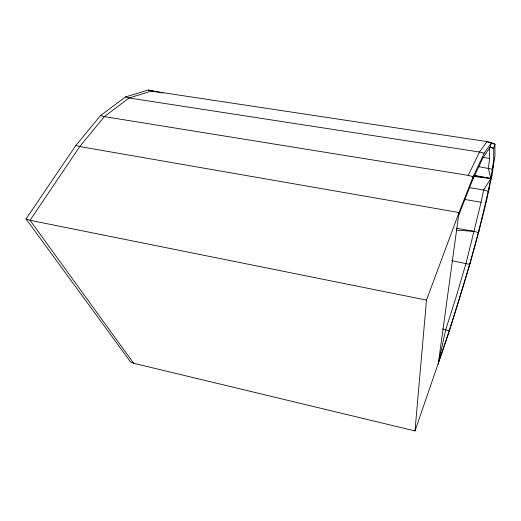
<?xml version="1.0" encoding="UTF-8"?>
<svg xmlns="http://www.w3.org/2000/svg" width="521" height="521" viewBox="0 0 521 521"><rect width="100%" height="100%" fill="white"/><g stroke="black" fill="none" stroke-linecap="round" stroke-linejoin="round"><path stroke-width="0.78" d="M414.983 430.939L426.484 300.109L459.014 212.535L473.159 176.697L484.178 153.226L491.466 142.715L494.95 144.193L494.943 155.818L491.935 175.473L486.458 201.132L479.02 230.992L470.085 263.515L449.297 331.395L414.983 430.939L133.663 363.28L130.686 362.134L26.05 218.944L75.897 145.398L100.553 115.551L125.424 96.978L148.27 90.061L162.923 92.953M438.194 364.342L459.014 212.535L79.765 146.551L75.897 145.398M489.447 148.062L489.688 158.43L488.307 168.166L490.854 178.501C477.991 241.184 458.968 302.427 438.382 362.955L445.755 329.604L456.272 296.397L466.041 263.307L481.117 202.239L483.638 189.996L490.854 178.501L493.739 159.472L493.68 148.342L494.95 144.193L492.82 143.653M458.623 215.355L472.352 180.513L473.159 176.697L468.249 175.388L104.343 116.619L100.553 115.551M472.352 180.513L483.091 157.563L490.222 147.13L491.466 142.715L486.979 141.588L151.813 90.999L148.27 90.061M493.407 165.867L492.26 169.201L478.656 166.635M489.141 188.55L488.144 191.214L483.638 189.996L469.206 187.619M479.02 230.992L478.298 232.581L474.006 231.35L456.422 228.237M468.249 175.388L479.47 152.021L486.979 141.588L489.206 142.507M470.085 263.515L469.571 264.362L451.642 260.617M456.149 230.165L474.006 231.35M473.921 176.443L490.854 178.501L474.097 175.29M482.453 157.303L489.688 158.43M474.006 175.759L490.854 178.501M464.296 199.406L481.117 202.239M156.593 91.943L151.813 90.999L129.097 97.974L104.343 116.619L79.765 146.551L30.042 220.292L133.663 363.28M426.484 300.109L30.042 220.292L26.05 218.944M442.576 328.946L449.245 330.744L449.297 331.395M489.427 147.261L493.68 148.342L490.222 147.13M484.178 153.226L479.47 152.021L129.097 97.974L125.424 96.978M491.577 173.955L491.935 175.473"/></g></svg>
